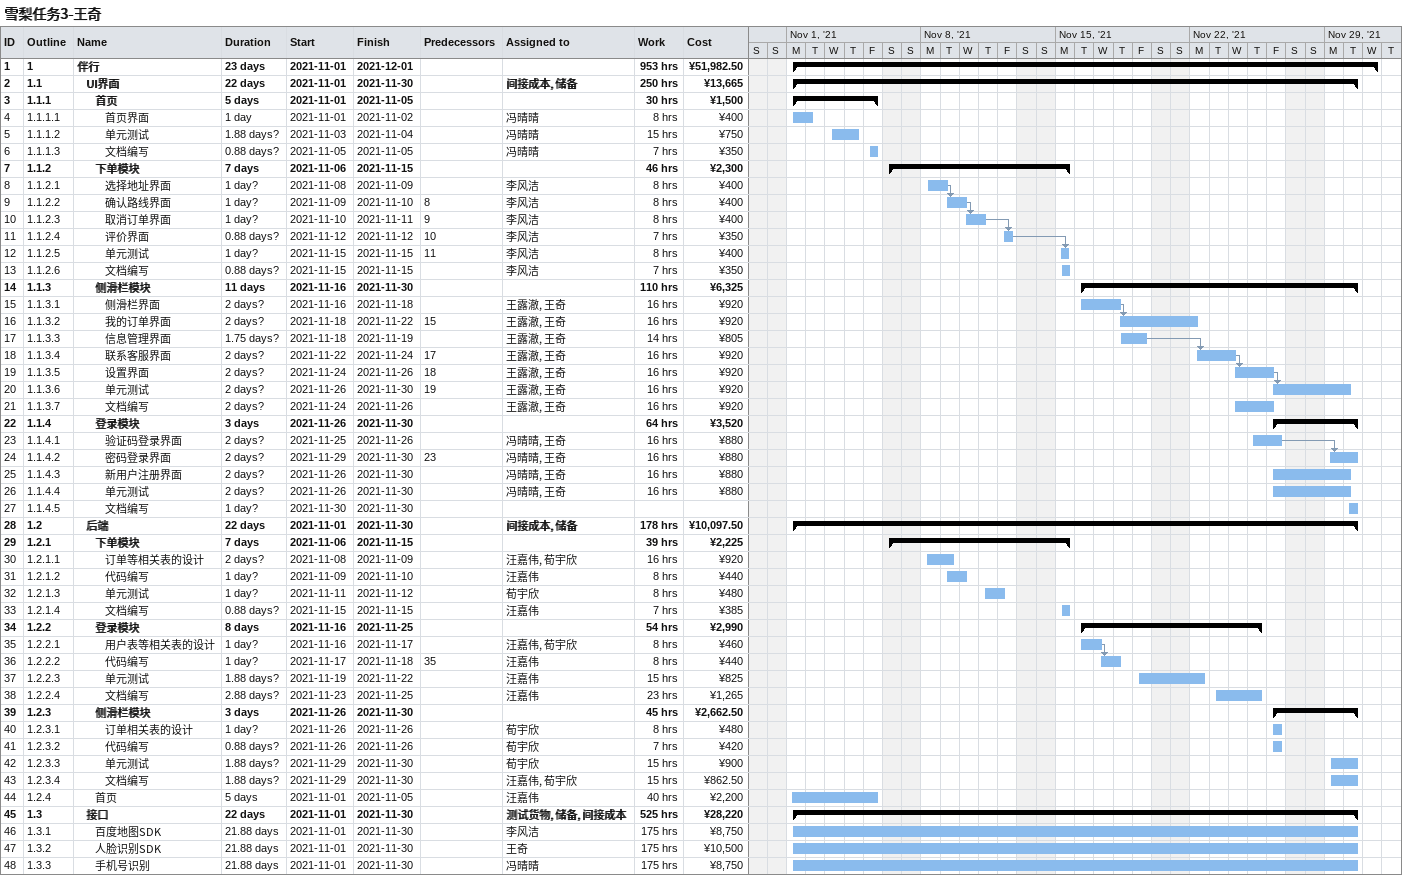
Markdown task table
雪梨任务3-王奇

| ID | WBS | Task | Duration | Start | Finish | Predecessors | Resources | Work (h) | Cost (¥) |
|---|---|---|---|---|---|---|---|---|---|
| 1 | 1 | **伴行** | 23d | 2021-11-01 | 2021-12-01 |  |  | 953 | 51982.50 |
| 2 | 1.1 | **UI界面** | 22d | 2021-11-01 | 2021-11-30 |  | 间接成本, 储备 | 250 | 13665 |
| 3 | 1.1.1 | **首页** | 5d | 2021-11-01 | 2021-11-05 |  |  | 30 | 1500 |
| 4 | 1.1.1.1 | 首页界面 | 1d | 2021-11-01 | 2021-11-02 |  | 冯晴晴 | 8 | 400 |
| 5 | 1.1.1.2 | 单元测试 | 1.88d? | 2021-11-03 | 2021-11-04 |  | 冯晴晴 | 15 | 750 |
| 6 | 1.1.1.3 | 文档编写 | 0.88d? | 2021-11-05 | 2021-11-05 |  | 冯晴晴 | 7 | 350 |
| 7 | 1.1.2 | **下单模块** | 7d | 2021-11-06 | 2021-11-15 |  |  | 46 | 2300 |
| 8 | 1.1.2.1 | 选择地址界面 | 1d? | 2021-11-08 | 2021-11-09 |  | 李风洁 | 8 | 400 |
| 9 | 1.1.2.2 | 确认路线界面 | 1d? | 2021-11-09 | 2021-11-10 | 8 | 李风洁 | 8 | 400 |
| 10 | 1.1.2.3 | 取消订单界面 | 1d? | 2021-11-10 | 2021-11-11 | 9 | 李风洁 | 8 | 400 |
| 11 | 1.1.2.4 | 评价界面 | 0.88d? | 2021-11-12 | 2021-11-12 | 10 | 李风洁 | 7 | 350 |
| 12 | 1.1.2.5 | 单元测试 | 1d? | 2021-11-15 | 2021-11-15 | 11 | 李风洁 | 8 | 400 |
| 13 | 1.1.2.6 | 文档编写 | 0.88d? | 2021-11-15 | 2021-11-15 |  | 李风洁 | 7 | 350 |
| 14 | 1.1.3 | **侧滑栏模块** | 11d | 2021-11-16 | 2021-11-30 |  |  | 110 | 6325 |
| 15 | 1.1.3.1 | 侧滑栏界面 | 2d? | 2021-11-16 | 2021-11-18 |  | 王露澈, 王奇 | 16 | 920 |
| 16 | 1.1.3.2 | 我的订单界面 | 2d? | 2021-11-18 | 2021-11-22 | 15 | 王露澈, 王奇 | 16 | 920 |
| 17 | 1.1.3.3 | 信息管理界面 | 1.75d? | 2021-11-18 | 2021-11-19 |  | 王露澈, 王奇 | 14 | 805 |
| 18 | 1.1.3.4 | 联系客服界面 | 2d? | 2021-11-22 | 2021-11-24 | 17 | 王露澈, 王奇 | 16 | 920 |
| 19 | 1.1.3.5 | 设置界面 | 2d? | 2021-11-24 | 2021-11-26 | 18 | 王露澈, 王奇 | 16 | 920 |
| 20 | 1.1.3.6 | 单元测试 | 2d? | 2021-11-26 | 2021-11-30 | 19 | 王露澈, 王奇 | 16 | 920 |
| 21 | 1.1.3.7 | 文档编写 | 2d? | 2021-11-24 | 2021-11-26 |  | 王露澈, 王奇 | 16 | 920 |
| 22 | 1.1.4 | **登录模块** | 3d | 2021-11-26 | 2021-11-30 |  |  | 64 | 3520 |
| 23 | 1.1.4.1 | 验证码登录界面 | 2d? | 2021-11-25 | 2021-11-26 |  | 冯晴晴, 王奇 | 16 | 880 |
| 24 | 1.1.4.2 | 密码登录界面 | 2d? | 2021-11-29 | 2021-11-30 | 23 | 冯晴晴, 王奇 | 16 | 880 |
| 25 | 1.1.4.3 | 新用户注册界面 | 2d? | 2021-11-26 | 2021-11-30 |  | 冯晴晴, 王奇 | 16 | 880 |
| 26 | 1.1.4.4 | 单元测试 | 2d? | 2021-11-26 | 2021-11-30 |  | 冯晴晴, 王奇 | 16 | 880 |
| 27 | 1.1.4.5 | 文档编写 | 1d? | 2021-11-30 | 2021-11-30 |  |  |  |  |
| 28 | 1.2 | **后端** | 22d | 2021-11-01 | 2021-11-30 |  | 间接成本, 储备 | 178 | 10097.50 |
| 29 | 1.2.1 | **下单模块** | 7d | 2021-11-06 | 2021-11-15 |  |  | 39 | 2225 |
| 30 | 1.2.1.1 | 订单等相关表的设计 | 2d? | 2021-11-08 | 2021-11-09 |  | 汪嘉伟, 荀宇欣 | 16 | 920 |
| 31 | 1.2.1.2 | 代码编写 | 1d? | 2021-11-09 | 2021-11-10 |  | 汪嘉伟 | 8 | 440 |
| 32 | 1.2.1.3 | 单元测试 | 1d? | 2021-11-11 | 2021-11-12 |  | 荀宇欣 | 8 | 480 |
| 33 | 1.2.1.4 | 文档编写 | 0.88d? | 2021-11-15 | 2021-11-15 |  | 汪嘉伟 | 7 | 385 |
| 34 | 1.2.2 | **登录模块** | 8d | 2021-11-16 | 2021-11-25 |  |  | 54 | 2990 |
| 35 | 1.2.2.1 | 用户表等相关表的设计 | 1d? | 2021-11-16 | 2021-11-17 |  | 汪嘉伟, 荀宇欣 | 8 | 460 |
| 36 | 1.2.2.2 | 代码编写 | 1d? | 2021-11-17 | 2021-11-18 | 35 | 汪嘉伟 | 8 | 440 |
| 37 | 1.2.2.3 | 单元测试 | 1.88d? | 2021-11-19 | 2021-11-22 |  | 汪嘉伟 | 15 | 825 |
| 38 | 1.2.2.4 | 文档编写 | 2.88d? | 2021-11-23 | 2021-11-25 |  | 汪嘉伟 | 23 | 1265 |
| 39 | 1.2.3 | **侧滑栏模块** | 3d | 2021-11-26 | 2021-11-30 |  |  | 45 | 2662.50 |
| 40 | 1.2.3.1 | 订单相关表的设计 | 1d? | 2021-11-26 | 2021-11-26 |  | 荀宇欣 | 8 | 480 |
| 41 | 1.2.3.2 | 代码编写 | 0.88d? | 2021-11-26 | 2021-11-26 |  | 荀宇欣 | 7 | 420 |
| 42 | 1.2.3.3 | 单元测试 | 1.88d? | 2021-11-29 | 2021-11-30 |  | 荀宇欣 | 15 | 900 |
| 43 | 1.2.3.4 | 文档编写 | 1.88d? | 2021-11-29 | 2021-11-30 |  | 汪嘉伟, 荀宇欣 | 15 | 862.50 |
| 44 | 1.2.4 | 首页 | 5d | 2021-11-01 | 2021-11-05 |  | 汪嘉伟 | 40 | 2200 |
| 45 | 1.3 | **接口** | 22d | 2021-11-01 | 2021-11-30 |  | 测试货物, 储备, 间接成本 | 525 | 28220 |
| 46 | 1.3.1 | 百度地图SDK | 21.88d | 2021-11-01 | 2021-11-30 |  | 李风洁 | 175 | 8750 |
| 47 | 1.3.2 | 人脸识别SDK | 21.88d | 2021-11-01 | 2021-11-30 |  | 王奇 | 175 | 10500 |
| 48 | 1.3.3 | 手机号识别 | 21.88d | 2021-11-01 | 2021-11-30 |  | 冯晴晴 | 175 | 8750 |
